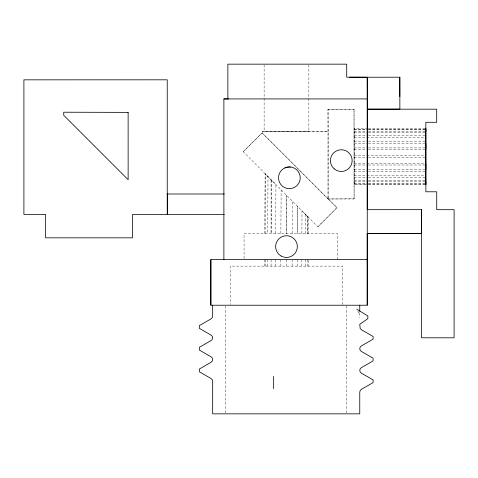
<?xml version="1.0" encoding="UTF-8"?>
<svg xmlns="http://www.w3.org/2000/svg" width="478" height="478" viewBox="0 0 478 478"><rect width="100%" height="100%" fill="white"/><g stroke="black" fill="none" stroke-linecap="round" stroke-linejoin="round"><path stroke-width="0.36" stroke-dasharray="2.39 1.79" d="M297.406 206.251L297.376 233.557L297.531 206.335M328.123 131.486L328.016 109.211L354.025 109.211L354.079 198.973L328.063 198.973L262.129 132.884L262.177 131.331L328.123 131.486L328.063 198.973L328.016 109.211M243.29 151.729L262.093 132.89L337.008 207.685L317.87 226.817L243.29 151.729L262.177 132.854L262.177 131.504L286.495 131.486M305.346 233.557L305.436 214.293M301.887 233.557L302.006 210.84L307.593 216.474L307.521 233.557L307.802 216.689L305.436 214.323M308.268 233.557L308.328 217.221L307.593 216.474M286.734 195.52L286.489 233.557L286.734 195.466M292.124 233.557L292.321 201.089M264.716 233.557L265.135 173.765L268.027 176.663L267.632 233.557M265.457 233.557L265.87 174.5M271.462 180.11L271.092 233.557L271.092 179.77M275.603 233.557L275.931 184.61L265.135 173.765M280.855 233.557L281.142 189.844M328.063 198.973L354.192 198.812M317.87 226.817L337.008 207.685L328.093 198.818M328.135 109.767L354.192 109.767M367.63 128.253L354.198 128.253L354.198 184.657L367.63 184.657M368.377 128.253L425.844 128.247M354.198 129.311L367.63 129.311M368.377 129.311L425.844 129.305M354.198 129.55L367.63 129.55M368.377 129.55L425.844 129.544M354.198 131.384L367.63 131.384M368.377 131.384L425.097 131.384M354.198 132.681L367.63 132.681M368.377 132.681L425.844 132.675M354.198 135.597L367.63 135.597M368.377 135.597L425.844 135.597M354.198 137.431L366.142 137.431M366.883 137.431L425.097 137.425M354.198 141.231L367.63 141.231M368.377 141.231L425.097 141.231M354.198 143.478L367.63 143.478M368.377 143.478L425.844 143.472M354.198 147.905L367.63 147.905M368.377 147.905L425.844 147.905M354.198 149.214L367.63 149.214M368.377 149.214L425.844 149.214M354.198 155.159L366.142 155.159M366.883 155.159L425.097 155.159M354.198 157.752L367.63 157.752M368.377 157.752L425.097 157.746M354.198 163.697L366.142 163.697M366.883 163.697L425.097 163.691M354.198 165.006L367.63 165.006M368.377 165.006L425.844 165.006M354.198 169.433L367.63 169.433M368.377 169.433L425.844 169.433M354.198 171.68L367.63 171.68M368.377 171.68L425.844 171.68M354.198 175.486L366.142 175.48M366.883 175.48L425.097 175.48M354.198 177.314L367.63 177.314M368.377 177.314L425.097 177.314M354.198 180.236L367.63 180.23M368.377 180.23L425.844 180.23M354.198 181.526L367.63 181.526M368.377 181.526L425.097 181.526M354.198 183.606L367.63 183.6M368.377 183.6L425.844 183.6M354.198 184.036L367.63 184.03M368.377 184.03L425.844 184.03M368.377 184.657L425.097 184.657M286.495 131.528L328.057 131.677M307.802 216.689L308.328 217.221M357.783 311.035L359.761 314.751M354.025 109.211L354.079 198.973M359.761 312.72L359.761 317.47M346.646 305.998L346.646 413.1M342.696 304.492L342.696 266.138L230.282 266.138L230.282 304.492M337.45 259.62L337.45 233.557L244.067 233.557L244.067 258.879M308.866 64.9L308.866 131.486L264.125 131.486L264.125 64.9M308.268 260.343L308.268 266.138M307.521 259.62L307.521 266.138M305.346 259.62L305.346 266.138M301.887 259.62L301.887 266.138M297.376 259.62L297.376 266.138M292.124 259.62L292.124 266.138M286.489 259.62L286.489 266.138M280.855 259.62L280.855 266.138M275.603 259.62L275.603 266.138M271.092 259.62L271.092 266.138M267.632 259.62L267.632 266.138M265.457 259.62L265.457 266.138M264.716 259.62L264.716 266.138M225.783 305.998L225.783 413.84"/><path stroke-width="0.72" d="M167.24 214.449L167.24 194.002L224.302 194.002M167.653 214.449L167.653 194.002L167.24 194.002M367.241 259.584L210.858 259.62L210.858 305.227L367.229 305.227L367.229 233.581L421.524 233.557L421.524 209.669L367.229 209.675L367.247 77.239L346.705 77.191L346.705 64.16L227.857 64.16L227.857 98.916M223.889 259.62L223.889 98.922L367.307 98.922L367.241 77.239L349.639 77.203M421.524 209.669L421.524 337.803L454.1 337.803L454.1 209.687L436.725 209.687L436.725 191.792L425.868 191.786L425.838 122.29L436.695 122.284L436.689 109.175L367.301 109.181L399.865 109.145L399.823 77.209L367.241 77.239M425.844 181.526L425.844 184.657L425.844 128.247M425.844 169.433L425.844 163.691M425.844 149.214L425.844 143.472M425.844 131.384L425.844 129.305M367.307 98.922L367.229 305.227M284.852 167.927L287.559 167.091L290.391 166.989M228.37 98.946L223.889 98.922M224.302 214.449L132.484 214.449L132.49 237.835L45.637 237.835L45.649 214.449L23.9 214.449L23.9 79.838L167.24 79.814L167.24 194.367M367.229 233.557L421.524 233.563M356.797 309.176L367.845 315.958L367.845 318.677L359.761 324.257L360.179 328.535L361.326 329.683L373.085 336.47L373.085 339.189L361.326 345.97L360.179 347.118L359.761 348.689L360.179 350.255L361.326 351.402L373.085 358.189L373.085 360.902L361.326 367.69L360.179 368.837L359.761 370.408L360.179 371.974L361.326 373.121L373.085 379.908L373.085 382.621L361.326 389.409L360.179 390.556L359.761 392.121L359.761 413.84L212.662 413.84L212.662 381.265L212.244 379.699L211.097 378.552L199.344 371.765L199.344 369.046L211.097 362.264L212.244 361.111L212.662 359.546L212.244 357.98L211.097 356.833L199.344 350.045L199.344 347.333L211.097 340.545L212.244 339.398L212.662 337.827L212.244 336.261L211.097 335.114L199.344 328.326L199.344 325.614L211.097 318.826L212.244 317.679L212.662 316.113L212.662 305.251M399.817 77.209L399.835 96.52M359.761 305.251L359.761 311.363M273.44 376.437L273.44 388.656M210.858 259.62L210.858 305.227M288.258 166.995A10.857 10.857 0 0 1 299.383 182.016A10.857 10.857 0 0 1 280.861 184.538A10.857 10.857 0 0 1 287.559 167.091M128.134 112.378L63.723 112.216L63.723 115.276L128.14 179.704L128.128 112.378M334.23 168.859A10.857 10.857 0 0 0 351.963 162.598A10.857 10.857 0 0 0 337.671 150.373A10.857 10.857 0 0 0 334.23 168.859M281.058 255.993A10.857 10.857 0 0 0 297.346 246.588A10.857 10.857 0 0 0 281.058 237.184A10.857 10.857 0 0 0 281.058 255.993"/></g></svg>
